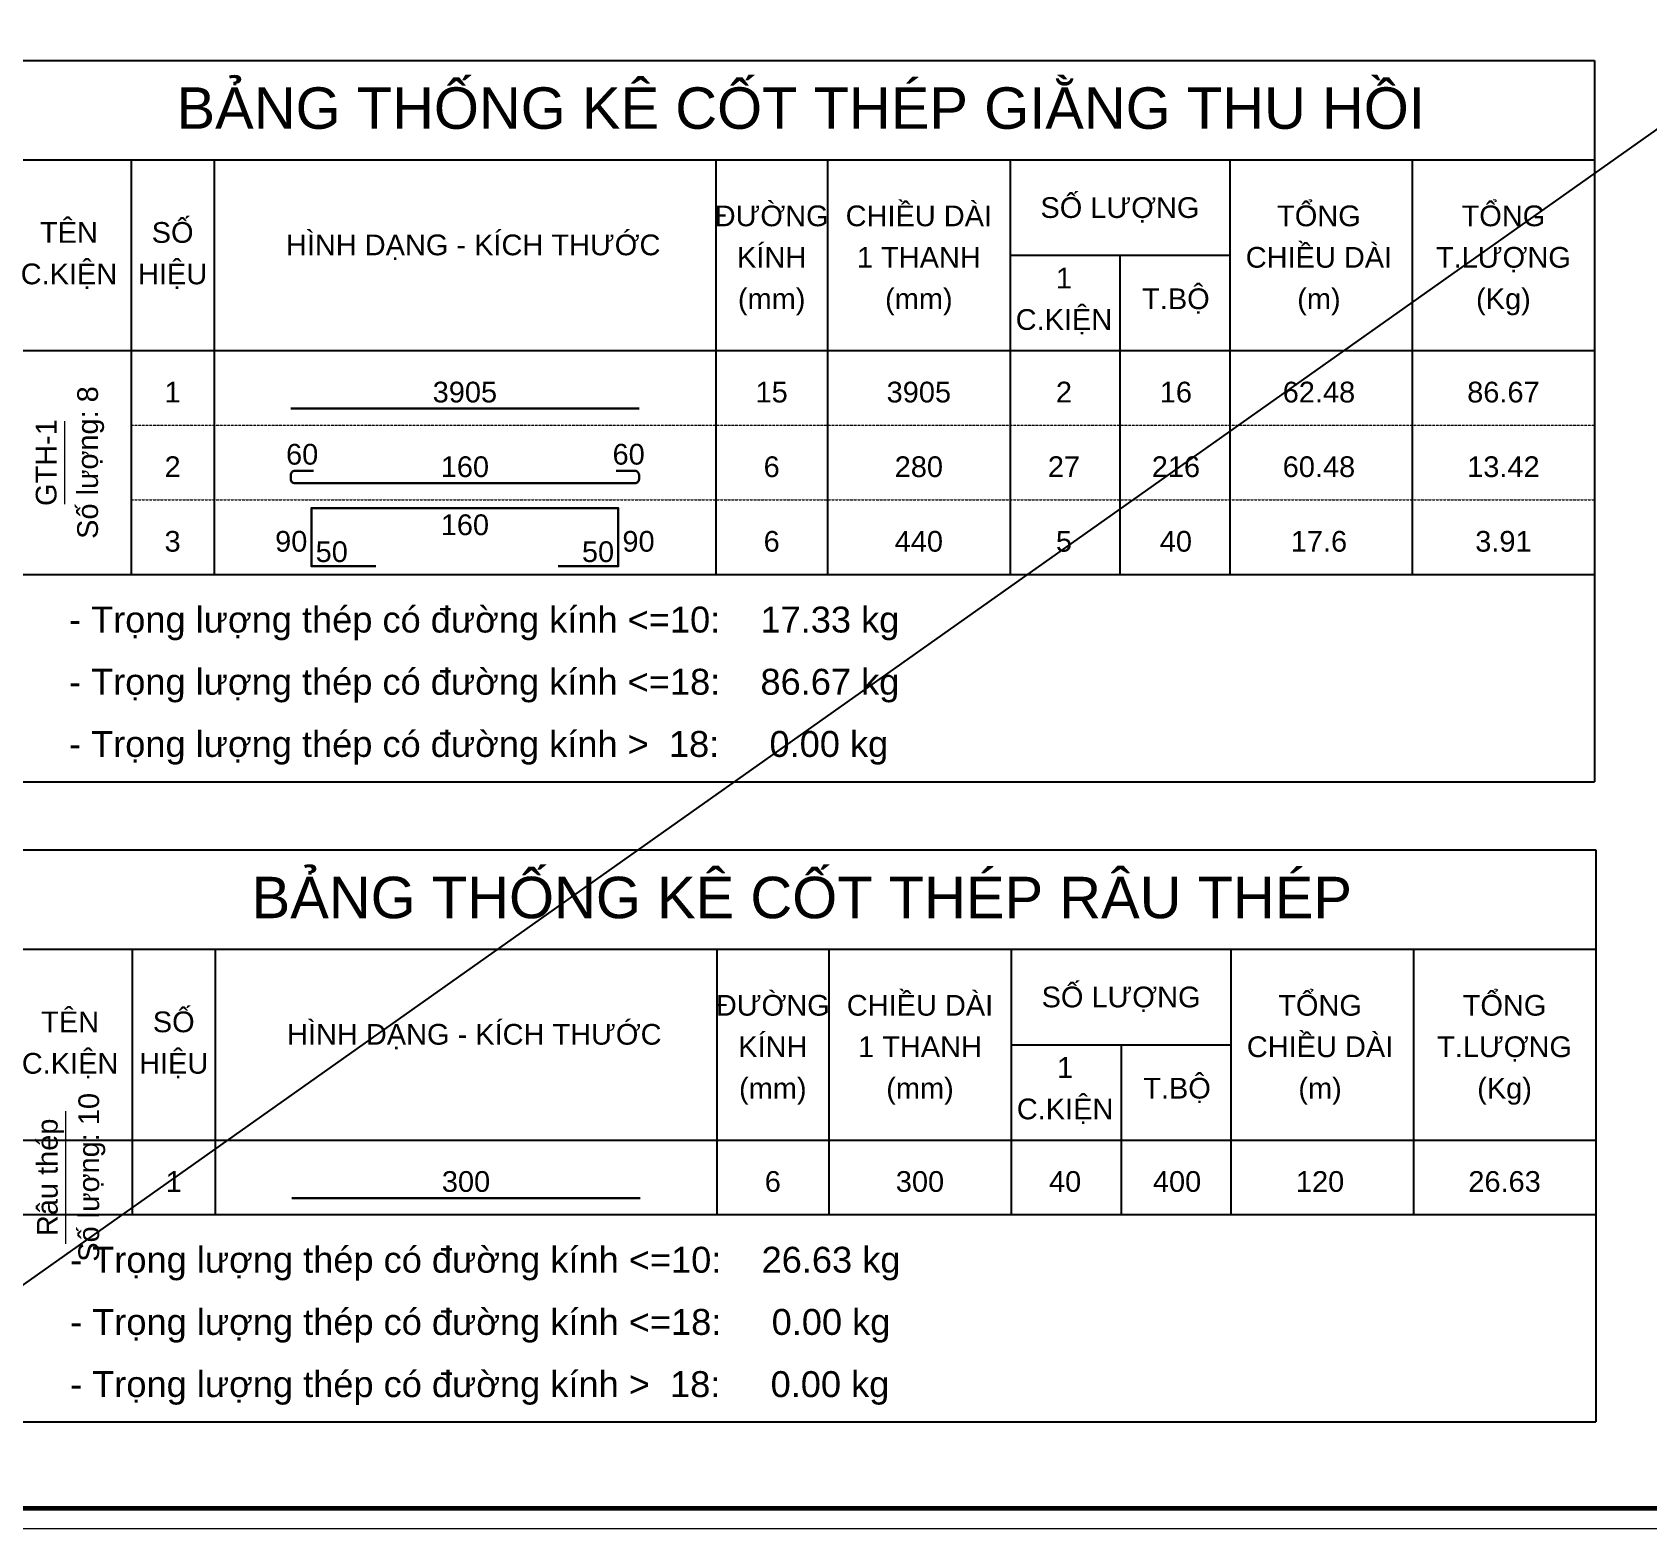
# Model space of a CAD drawing. Header units: millimetres. Extents: x -295047 to 304185, y -728047 to -308748.
# Drawn here: x 185211 to 198096, y -345434 to -333498 of the extents above; entities that cross this region are included whole.
import ezdxf
from ezdxf.enums import TextEntityAlignment as Align

# ---------------------------------------------------------------- set-up
doc = ezdxf.new("R2010")
doc.units = ezdxf.units.MM
doc.header["$MEASUREMENT"] = 0
doc.linetypes.add('HIDDEN', pattern=[0.375, 0.25, -0.125])
doc.layers.get('Defpoints').update_dxf_attribs({"color": 1})
doc.layers.add('KCS_Plotter', color=11, linetype='Continuous', plot=False)
for name, color, linetype, lineweight in [('Khungten_LCDI', 7, 'Continuous', 5), ('LC MANH DUT', 35, 'HIDDEN', 5), ('LC Net dam 1', 30, 'Continuous', 30), ('LC Net thay', 7, 'Continuous', 25), ('LC Text1', 3, 'Continuous', 20)]:
    doc.layers.add(name, color=color, linetype=linetype, lineweight=lineweight)
doc.styles.add('Hoa', font='micross.ttf')
doc.styles.add('Khungten', font='VHAVAN.TTF', dxfattribs={"width": 0.9, "height": 5000})
doc.styles.add('Thuong', font='micross.ttf')
doc.styles.add('Title', font='VHBLACK.TTF', dxfattribs={"width": 0.8})

# ---------------------------------------------------------------- blocks, each defined once
blk = doc.blocks.new('lcdi fix')
at = {"layer": 'Defpoints', "lineweight": 0}
blk.add_lwpolyline([(-1200, -14850), (-1200, 14850), (40800, 14850), (40800, -14850)], close=True, dxfattribs=at)
at = {"layer": 'Khungten_LCDI', "color": 5, "lineweight": 60}
blk.add_lwpolyline([(0, -14650), (0, 14650), (40600, 14650), (40600, -14650)], close=True, dxfattribs=at)
at = {"color": 7, "style": 'Khungten', "width": 0.8}
for tag, p in [('REVISION', (39499, -10746)), ('NGAYHT', (39546, -11609))]:
    blk.add_attdef(tag, text='', height=200, dxfattribs=at).set_placement(p, align=Align.CENTER)
at = {"layer": 'LC Text1', "style": 'Title', "width": 1.485915}
for tag, p, p2 in [('TENBANVE1', (36913, -8886), (40339, -8886)), ('TENBANVE2', (36913, -9562), (40339, -9562))]:
    blk.add_attdef(tag, text='', height=250, dxfattribs=at).set_placement(p, p2, align=Align.FIT)
at = {"layer": 'LC Text1', "style": 'Title', "width": 0.7}
blk.add_attdef('SOBANVE', text='', height=250, dxfattribs=at).set_placement((39562, -13896), align=Align.CENTER)

msp = doc.modelspace()

# ---------------------------------------------------------------- linework, layer by layer
at = {"layer": 'KCS_Plotter', "ltscale": 2}
msp.add_line((182385, -345433.5), (215985, -321673.5), dxfattribs=at)
at = {"layer": 'LC MANH DUT'}
for p, q in [((185999.3, -336632.2), (197672.3, -336632.2)), ((185999.3, -337227.5), (197672.3, -337227.5)), ((185999.3, -337822.7), (197672.3, -337822.7)), ((186008.3, -342928.7), (197681.4, -342928.7))]:
    msp.add_line(p, q, dxfattribs=at)
at = {"layer": 'LC Net dam 1'}
for points in [[(187272.4, -336500), (190050.1, -336500)], [(187950.3, -337756.6), (187437.7, -337756.6), (187437.7, -337293.6), (189884.8, -337293.6), (189884.8, -337756.6), (189405.3, -337756.6)], [(187281.4, -342796.5), (190059.2, -342796.5)]]:
    msp.add_lwpolyline(points, dxfattribs=at)
msp.add_lwpolyline([(187454.3, -336996), (187305.5, -336996, 0.4142136), (187272.4, -337029.1), (187272.4, -337062.1, 0.4142136), (187305.5, -337095.2), (190017.1, -337095.2, 0.4142136), (190050.1, -337062.1), (190050.1, -337029.1, 0.4142136), (190017.1, -336996), (189868.3, -336996)], format="xyb", dxfattribs=at)
at = {"layer": 'LC Net thay'}
for p, q in [((185007.2, -333722.3), (197672.3, -333722.3)), ((197672.3, -333722.3), (197672.3, -339476.1)), ((185007.2, -334515.9), (197672.3, -334515.9)), ((185999.3, -334515.9), (185999.3, -337822.7)), ((186660.6, -334515.9), (186660.6, -337822.7)), ((190661.9, -334515.9), (190661.9, -337822.7)), ((191554.7, -334515.9), (191554.7, -337822.7)), ((193009.7, -334515.9), (193009.7, -337822.7)), ((194762.3, -334515.9), (194762.3, -337822.7)), ((196217.3, -334515.9), (196217.3, -337822.7)), ((193009.7, -335276.5), (194762.3, -335276.5)), ((193886, -335276.5), (193886, -337822.7)), ((185007.2, -336037), (197672.3, -336037)), ((185007.2, -337822.7), (197672.3, -337822.7)), ((185007.2, -337822.7), (197672.3, -337822.7)), ((185007.2, -339476.1), (197672.3, -339476.1)), ((185016.3, -340018.7), (197681.4, -340018.7)), ((197681.4, -340018.7), (197681.4, -344582.1)), ((185016.3, -340812.4), (197681.4, -340812.4)), ((186008.3, -340812.4), (186008.3, -342928.7)), ((186669.7, -340812.4), (186669.7, -342928.7)), ((190670.9, -340812.4), (190670.9, -342928.7)), ((191563.8, -340812.4), (191563.8, -342928.7)), ((193018.8, -340812.4), (193018.8, -342928.7)), ((194771.4, -340812.4), (194771.4, -342928.7)), ((196226.4, -340812.4), (196226.4, -342928.7)), ((193018.8, -341572.9), (194771.4, -341572.9)), ((193895.1, -341572.9), (193895.1, -342928.7)), ((185016.3, -342333.5), (197681.4, -342333.5)), ((185016.3, -342928.7), (197681.4, -342928.7)), ((185016.3, -342928.7), (197681.4, -342928.7)), ((185016.3, -344582.1), (197681.4, -344582.1))]:
    msp.add_line(p, q, dxfattribs=at)
at = {"layer": 'LC Text1'}
for p, q in [((185470.2, -337260.5), (185470.2, -336599.2)), ((185479.2, -343160.2), (185479.2, -342102))]:
    msp.add_line(p, q, dxfattribs=at)

# ---------------------------------------------------------------- block references
at = {"layer": 'LC Net thay', "extrusion": (0.000528397, 4.04352e-06, 1), "xscale": 0.7998127431915381, "yscale": 0.7998127431915381, "zscale": 0.7998127431915381, "rotation": 359.9999999999995}
msp.add_blockref('lcdi fix', (183336.9, -333556.3, 95.1), dxfattribs=at)

# ---------------------------------------------------------------- texts
at = {"layer": 'LC Text1', "color": 4, "style": 'Hoa'}
for s, p in [('BẢNG THỐNG KÊ CỐT THÉP GIẰNG THU HỒI', (191339.8, -334267.9)), ('BẢNG THỐNG KÊ CỐT THÉP RÂU THÉP', (191348.8, -340564.4))]:
    msp.add_text(s, height=330.681, dxfattribs=at).set_placement(p, align=Align.CENTER)
at = {"layer": 'LC Text1'}
for s, height, style, p in [('ĐƯỜNG', 165.34, 'Hoa', (191108.3, -335045)), ('CHIỀU DÀI', 165.34, 'Hoa', (192282.2, -335045)), ('SỐ LƯỢNG', 165.34, 'Hoa', (193886, -334978.8)), ('TỔNG', 165.34, 'Hoa', (195473.3, -335045)), ('TỔNG', 165.34, 'Hoa', (196944.8, -335045)), ('TÊN', 165.34, 'Hoa', (185503.3, -335177.2)), ('SỐ', 165.34, 'Hoa', (186330, -335177.2)), ('HÌNH DẠNG - KÍCH THƯỚC', 165.341, 'Hoa', (188727.4, -335276.5)), ('KÍNH', 165.34, 'Hoa', (191108.3, -335375.7)), ('1 THANH', 165.34, 'Hoa', (192282.2, -335375.7)), ('CHIỀU DÀI', 165.34, 'Hoa', (195473.3, -335375.7)), ('T.LƯỢNG', 165.34, 'Hoa', (196944.8, -335375.7)), ('C.KIỆN', 165.34, 'Hoa', (185503.3, -335507.9)), ('HIỆU', 165.34, 'Hoa', (186330, -335507.9)), ('1', 165.3, 'Hoa', (193439.6, -335541)), ('T.BỘ', 165.34, 'Hoa', (194332.5, -335706.3)), ('(mm)', 165.34, 'Thuong', (191108.3, -335706.3)), ('(mm)', 165.34, 'Thuong', (192282.2, -335706.3)), ('(m)', 165.34, 'Thuong', (195473.3, -335706.3)), ('(Kg)', 165.34, 'Thuong', (196944.8, -335706.3)), ('C.KIỆN', 165.34, 'Hoa', (193439.6, -335871.7)), ('160', 165.34, 'Hoa', (188661.3, -337508.6)), ('ĐƯỜNG', 165.34, 'Hoa', (191117.3, -341341.5)), ('CHIỀU DÀI', 165.34, 'Hoa', (192291.3, -341341.5)), ('SỐ LƯỢNG', 165.34, 'Hoa', (193895.1, -341275.3)), ('TỔNG', 165.34, 'Hoa', (195482.3, -341341.5)), ('TỔNG', 165.34, 'Hoa', (196953.9, -341341.5)), ('TÊN', 165.34, 'Hoa', (185512.3, -341473.7)), ('SỐ', 165.34, 'Hoa', (186339, -341473.7)), ('HÌNH DẠNG - KÍCH THƯỚC', 165.341, 'Hoa', (188736.4, -341572.9)), ('KÍNH', 165.34, 'Hoa', (191117.3, -341672.1)), ('1 THANH', 165.34, 'Hoa', (192291.3, -341672.1)), ('CHIỀU DÀI', 165.34, 'Hoa', (195482.3, -341672.1)), ('T.LƯỢNG', 165.34, 'Hoa', (196953.9, -341672.1)), ('C.KIỆN', 165.34, 'Hoa', (185512.3, -341804.4)), ('HIỆU', 165.34, 'Hoa', (186339, -341804.4)), ('1', 165.3, 'Hoa', (193448.6, -341837.5)), ('T.BỘ', 165.34, 'Hoa', (194341.5, -342002.8)), ('(mm)', 165.34, 'Thuong', (191117.3, -342002.8)), ('(mm)', 165.34, 'Thuong', (192291.3, -342002.8)), ('(m)', 165.34, 'Thuong', (195482.3, -342002.8)), ('(Kg)', 165.34, 'Thuong', (196953.9, -342002.8)), ('C.KIỆN', 165.34, 'Hoa', (193448.6, -342168.2))]:
    msp.add_text(s, height=height, dxfattribs=dict(at, style=style)).set_placement(p, align=Align.CENTER)
at = {"layer": 'LC Text1', "style": 'Hoa'}
for s, height, p in [('1', 165.3, (186330, -336500)), ('3905', 165.34, (188661.3, -336500)), ('15', 165.34, (191108.3, -336500)), ('3905', 165.34, (192282.2, -336500)), ('2', 165.3, (193439.6, -336500)), ('16', 165.34, (194332.5, -336500)), ('62.48', 165.34, (195473.3, -336500)), ('86.67', 165.34, (196944.8, -336500)), ('60', 165.34, (187363.3, -336996)), ('60', 165.34, (189967.5, -336996)), ('2', 165.3, (186330, -337095.2)), ('160', 165.34, (188661.3, -337095.2)), ('6', 165.3, (191108.3, -337095.2)), ('3', 165.3, (186330, -337690.4)), ('6', 165.3, (191108.3, -337690.4)), ('1', 165.3, (186339, -342796.5)), ('300', 165.34, (188670.3, -342796.5)), ('6', 165.3, (191117.3, -342796.5)), ('300', 165.34, (192291.3, -342796.5)), ('40', 165.34, (193448.6, -342796.5)), ('400', 165.34, (194341.5, -342796.5)), ('120', 165.34, (195482.3, -342796.5)), ('26.63', 165.34, (196953.9, -342796.5))]:
    msp.add_text(s, height=height, dxfattribs=at).set_placement(p, align=Align.BOTTOM_CENTER)
for s, height, p in [('Số lượng: 8', 165.341, (185734.7, -336929.9)), ('GTH-1', 165.34, (185404.1, -336929.9)), ('Số lượng: 10', 165.341, (185743.8, -342631.1)), ('Râu thép', 165.34, (185413.1, -342631.1))]:
    msp.add_text(s, height=height, rotation=90.00021, dxfattribs=at).set_placement(p, align=Align.CENTER)
at = {"layer": 'LC Text1', "color": 7, "style": 'Hoa'}
for s, height, p in [('280', 165.34, (192282.2, -337095.2)), ('27', 165.34, (193439.6, -337095.2)), ('216', 165.34, (194332.5, -337095.2)), ('60.48', 165.34, (195473.3, -337095.2)), ('13.42', 165.34, (196944.8, -337095.2)), ('440', 165.34, (192282.2, -337690.4)), ('5', 165.3, (193439.6, -337690.4)), ('40', 165.34, (194332.5, -337690.4)), ('17.6', 165.34, (195473.3, -337690.4)), ('3.91', 165.34, (196944.8, -337690.4))]:
    msp.add_text(s, height=height, dxfattribs=at).set_placement(p, align=Align.BOTTOM_CENTER)
at = {"layer": 'LC Text1', "style": 'Hoa'}
for s, p in [('90', (187404.7, -337640.8)), ('50', (189851.7, -337723.5))]:
    msp.add_text(s, height=165.34, dxfattribs=at).set_placement(p, align=Align.RIGHT)
for s, height, p in [('50', 165.34, (187470.8, -337723.5)), ('90', 165.34, (189917.9, -337640.8)), ('- Trọng lượng thép có đường kính <=10:    17.33 kg', 206.676, (185503.3, -338285.7)), ('- Trọng lượng thép có đường kính <=18:    86.67 kg', 206.676, (185503.3, -338781.7)), ('- Trọng lượng thép có đường kính >  18:     0.00 kg', 206.676, (185503.3, -339277.7)), ('- Trọng lượng thép có đường kính <=10:    26.63 kg', 206.676, (185512.3, -343391.7)), ('- Trọng lượng thép có đường kính <=18:     0.00 kg', 206.676, (185512.3, -343887.7)), ('- Trọng lượng thép có đường kính >  18:     0.00 kg', 206.676, (185512.3, -344383.7))]:
    msp.add_text(s, height=height, dxfattribs=at).set_placement(p)

doc.saveas('drawing.dxf')
